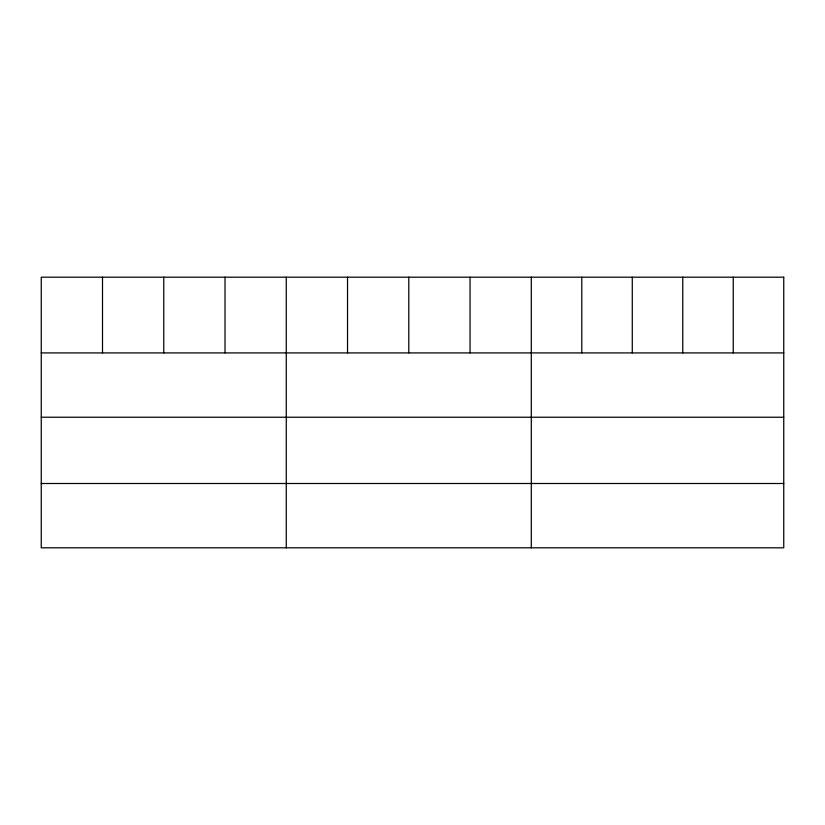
<?xml version="1.0" encoding="UTF-8"?>
<svg xmlns="http://www.w3.org/2000/svg" width="825" height="825" viewBox="0 0 825 825"><rect width="100%" height="100%" fill="white"/><g stroke="black" fill="none" stroke-linecap="round" stroke-linejoin="round"><path stroke-width="1.24" d="M41.25 352.914L783.75 352.914M41.25 417.233L783.75 417.233M41.25 483.502L783.75 483.502M733.26 277.19L733.26 352.914M682.77 277.19L682.77 352.914M632.28 277.19L632.28 352.914M581.79 277.19L581.79 352.914M531.3 277.19L531.3 547.81M470.044 277.19L470.044 352.914M408.787 277.19L408.787 352.914M347.531 277.19L347.531 352.914M286.275 277.19L286.275 547.81M225.019 277.19L225.019 352.914M163.763 277.19L163.763 352.914M102.506 277.19L102.506 352.914M783.75 277.19L41.25 277.19L41.25 547.81L783.75 547.81L783.75 277.19"/></g></svg>
